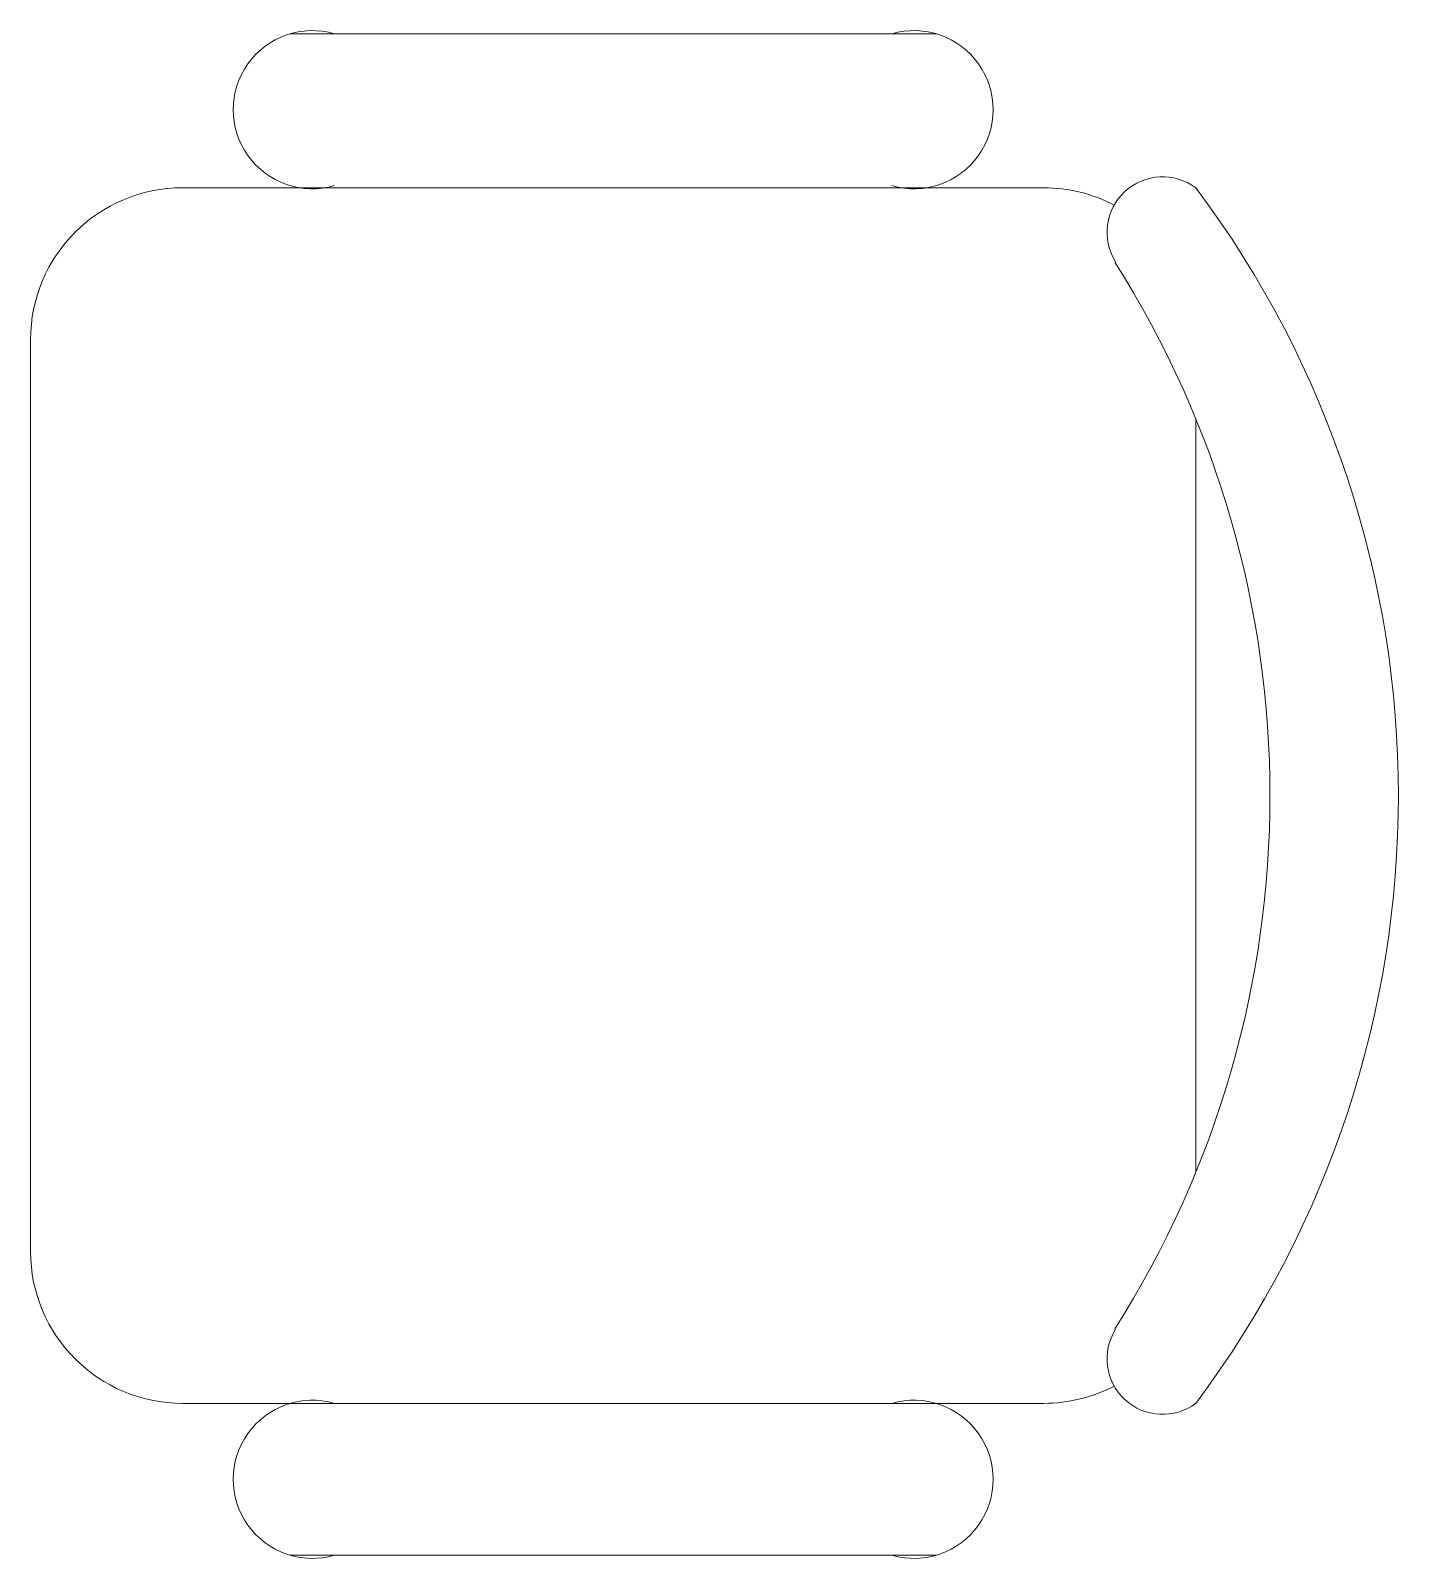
# Model space of a CAD drawing. Header units: inches. Extents: x 0 to 27, y -15.1 to 15.1.
import ezdxf

# ---------------------------------------------------------------- set-up
doc = ezdxf.new("R2010")
doc.units = ezdxf.units.IN
doc.header["$LTSCALE"] = 0.5
doc.header["$MEASUREMENT"] = 0
doc.layers.get('0').update_dxf_attribs({"linetype": 'CONTINUOUS', "lineweight": 18})

msp = doc.modelspace()

# ---------------------------------------------------------------- linework, layer by layer
for p, q in [((5.125, 15.042), (17.875, 15.042)), ((20, 12), (3, 12)), ((0, 9), (0, -9)), ((23, -7.44), (23, 7.44)), ((3, -12), (20, -12)), ((5.125, -15), (17.875, -15))]:
    msp.add_line(p, q)
for centre, radius, start, end in [((5.562, 13.542), 1.562, 73.7398, 286.2602), ((17.438, 13.542), 1.562, 253.7398, 106.2602), ((22.345, 11.12), 1.097, 53.3099, 212.0274), ((3, 9), 3, 90, 180), ((20, 9), 3, 62.4156, 90), ((7, 0), 20, 323.1301, 36.8699), ((4.824, 0), 19.64, 327.5758, 32.4242), ((3, -9), 3, 180, 270), ((22.345, -11.12), 1.097, 147.9726, 306.6901), ((20, -9), 3, 270, 297.5844), ((5.562, -13.5), 1.562, 73.7398, 286.2602), ((17.438, -13.5), 1.562, 253.7398, 106.2602)]:
    msp.add_arc(centre, radius, start, end)

doc.saveas('drawing.dxf')
